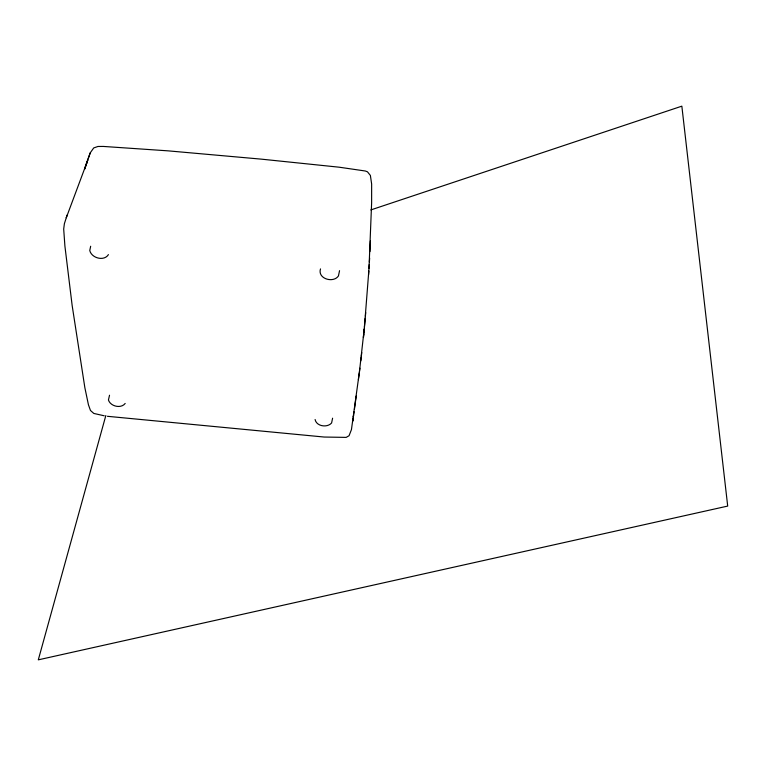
<?xml version="1.0" encoding="UTF-8"?>
<svg xmlns="http://www.w3.org/2000/svg" width="766" height="766" viewBox="0 0 766 766"><rect width="100%" height="100%" fill="white"/><g stroke="black" fill="none" stroke-linecap="round" stroke-linejoin="round"><path stroke-width="1.15" d="M369.001 268.32L371.625 202.846L371.644 184.041L370.38 175.424L367.45 171.804L365.344 171.01L339.175 167.199L261.34 159.146L168.041 150.845L103.439 146.44L97.971 146.469L93.72 147.934L90.235 152.874L84.557 169.248L87.793 159.845L85.696 165.992M369.968 251.593L370.38 240.878M364.425 327.111L368.8 271.04M369.394 261.848L369.643 258.027M368.561 274.822L369.25 264.519M365.411 316.052L365.727 312.614M363.927 332.367L364.233 328.959L359.445 371.711M365.229 318.244L363.429 337.5L363.745 334.11M360.796 360.901L361.226 357.282M361.341 356.18L361.772 352.571M359.311 372.63L351.441 429.63L349.057 435.73L346.165 437.386L324.181 437.041L107.422 416.302M358.392 379.649L359.905 368.178M332.597 418.188L331.601 422.976C327.312 428.002 316.396 426.423 315.094 419.509M352.705 421.511L353.126 418.428L352.858 420.4M356.238 396.032L354.409 409.437M339.549 270.666L338.448 275.932C333.392 283.477 317.315 278.757 320.504 268.904M354.084 411.735L353.298 417.211L353.595 415.191M105.842 415.517L38.3 659.842L727.7 506.077L681.845 106.158L370.821 209.932M109.528 395.218L108.446 399.986C110.4 406.382 120.999 408.948 125.184 403.462M67.169 214.968L66.288 217.736L86.644 163.215M66.47 217.132L64.382 223.71L63.693 229.053L64.899 246.01L72.157 305.519L84.863 387.711L88.435 404.774L90.474 410.471L93.806 413.439L104.253 415.794M90.666 246.25L89.766 250.53C91.527 258.104 104.042 261.608 108.437 254.618M88.1 158.715L90.235 152.874"/></g></svg>
